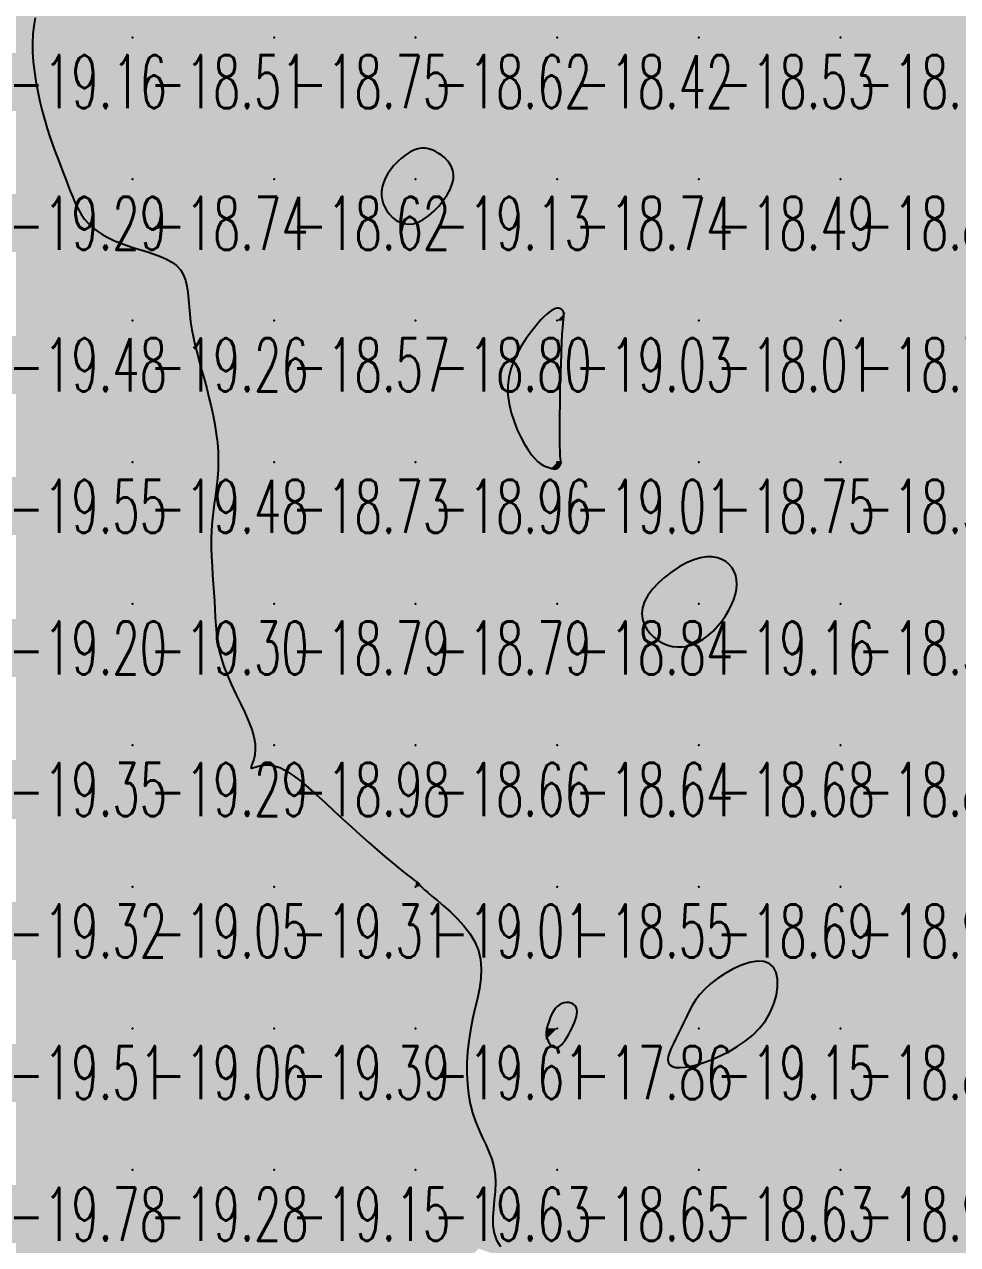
# Model space of a CAD drawing. Header units: millimetres. Extents: x 88261 to 90953, y 390274 to 392322.
# Drawn here: x 89302.6 to 89368.5, y 391152 to 391238.2 of the extents above; entities that cross this region are included whole.
import ezdxf
from ezdxf.enums import TextEntityAlignment as Align

# ---------------------------------------------------------------- set-up
doc = ezdxf.new("R2010")
doc.units = ezdxf.units.MM
doc.header["$LTSCALE"] = 25
for name, color, linetype in [('CN_03_00', 7, 'Continuous'), ('COTEAlt', 7, 'Continuous'), ('TN_COLORIAGE', 7, 'Continuous')]:
    doc.layers.add(name, color=color, linetype=linetype)
doc.styles.add('Simplex 1.0', font='Simplex.shx', dxfattribs={"width": 0.99, "height": 2.5})
doc.styles.get("Standard").update_dxf_attribs({"font": 'times.ttf'})

# ---------------------------------------------------------------- blocks, each defined once
blk = doc.blocks.new('COTE')
at = {"color": 0}
blk.add_point((0, 0), dxfattribs=at)
at = {"layer": 'COTEAlt'}
blk.add_attdef('ALT', text='', height=3.75, dxfattribs=at).set_placement((1.25, -1.25), align=Align.TOP_LEFT)

msp = doc.modelspace()

# ---------------------------------------------------------------- linework, layer by layer
at = {"layer": 'CN_03_00', "elevation": -19, "flags": 128}
msp.add_lwpolyline([(89303.37, 391238.633), (89303.282, 391238.061), (89303.219, 391237.469), (89303.189, 391236.85), (89303.199, 391236.198), (89303.245, 391235.519), (89303.325, 391234.822), (89303.433, 391234.117), (89303.564, 391233.413), (89303.714, 391232.721), (89303.878, 391232.048), (89304.052, 391231.405), (89304.232, 391230.799), (89304.416, 391230.227), (89304.602, 391229.686), (89304.789, 391229.171), (89304.975, 391228.677), (89305.159, 391228.201), (89305.339, 391227.737), (89305.515, 391227.282), (89305.685, 391226.832), (89305.853, 391226.389), (89306.026, 391225.957), (89306.209, 391225.54), (89306.407, 391225.141), (89306.624, 391224.763), (89306.868, 391224.41), (89307.142, 391224.086), (89307.451, 391223.793), (89307.793, 391223.528), (89308.165, 391223.289), (89308.563, 391223.074), (89308.984, 391222.878), (89309.425, 391222.699), (89309.883, 391222.535), (89310.353, 391222.381), (89310.832, 391222.235), (89311.311, 391222.089), (89311.78, 391221.937), (89312.23, 391221.772), (89312.649, 391221.586), (89313.029, 391221.371), (89313.359, 391221.121), (89313.63, 391220.829), (89313.836, 391220.489), (89313.984, 391220.104), (89314.087, 391219.68), (89314.158, 391219.221), (89314.208, 391218.733), (89314.25, 391218.221), (89314.296, 391217.689), (89314.358, 391217.143), (89314.445, 391216.588), (89314.556, 391216.023), (89314.687, 391215.449), (89314.834, 391214.866), (89314.992, 391214.274), (89315.157, 391213.672), (89315.325, 391213.062), (89315.492, 391212.441), (89315.653, 391211.812), (89315.805, 391211.175), (89315.943, 391210.534), (89316.065, 391209.891), (89316.166, 391209.247), (89316.243, 391208.606), (89316.292, 391207.969), (89316.309, 391207.34), (89316.292, 391206.719), (89316.248, 391206.106), (89316.184, 391205.497), (89316.108, 391204.89), (89316.027, 391204.283), (89315.95, 391203.674), (89315.885, 391203.061), (89315.838, 391202.44), (89315.817, 391201.811), (89315.818, 391201.176), (89315.836, 391200.538), (89315.868, 391199.901), (89315.908, 391199.268), (89315.952, 391198.643), (89315.995, 391198.028), (89316.033, 391197.428), (89316.062, 391196.844), (89316.09, 391196.273), (89316.125, 391195.708), (89316.175, 391195.144), (89316.249, 391194.576), (89316.356, 391193.999), (89316.504, 391193.407), (89316.701, 391192.794), (89316.952, 391192.158), (89317.244, 391191.505), (89317.558, 391190.847), (89317.876, 391190.194), (89318.18, 391189.555), (89318.453, 391188.94), (89318.676, 391188.361), (89318.832, 391187.826), (89318.908, 391187.345), (89318.918, 391186.92), (89318.88, 391186.552), (89318.812, 391186.243), (89318.734, 391185.994), (89318.664, 391185.806), (89318.621, 391185.68), (89318.623, 391185.617), (89318.687, 391185.616), (89318.811, 391185.658), (89318.993, 391185.723), (89319.229, 391185.789), (89319.517, 391185.837), (89319.853, 391185.844), (89320.233, 391185.79), (89320.654, 391185.655), (89321.114, 391185.421), (89321.608, 391185.099), (89322.132, 391184.7), (89322.683, 391184.239), (89323.257, 391183.729), (89323.85, 391183.183), (89324.459, 391182.615), (89325.079, 391182.039), (89325.707, 391181.467), (89326.331, 391180.908), (89326.942, 391180.369), (89327.529, 391179.86), (89328.081, 391179.389), (89328.587, 391178.962), (89329.037, 391178.588), (89329.419, 391178.276), (89329.728, 391178.029), (89329.968, 391177.843), (89330.148, 391177.708), (89330.277, 391177.615), (89330.365, 391177.554), (89330.421, 391177.516), (89330.454, 391177.493), (89330.472, 391177.475), (89330.485, 391177.453), (89330.505, 391177.42), (89330.542, 391177.368), (89330.609, 391177.29), (89330.717, 391177.179), (89330.878, 391177.028), (89331.102, 391176.829), (89331.402, 391176.576), (89331.782, 391176.262), (89332.224, 391175.891), (89332.7, 391175.467), (89333.185, 391174.996), (89333.653, 391174.482), (89334.078, 391173.93), (89334.434, 391173.345), (89334.694, 391172.733), (89334.84, 391172.096), (89334.885, 391171.438), (89334.848, 391170.76), (89334.748, 391170.064), (89334.606, 391169.35), (89334.44, 391168.62), (89334.272, 391167.876), (89334.12, 391167.12), (89334.001, 391166.353), (89333.919, 391165.582), (89333.875, 391164.814), (89333.87, 391164.057), (89333.906, 391163.316), (89333.983, 391162.6), (89334.102, 391161.915), (89334.264, 391161.268), (89334.468, 391160.664), (89334.701, 391160.096), (89334.949, 391159.555), (89335.195, 391159.03), (89335.425, 391158.512), (89335.625, 391157.991), (89335.778, 391157.459), (89335.87, 391156.904), (89335.892, 391156.322), (89335.862, 391155.718), (89335.805, 391155.106), (89335.744, 391154.494), (89335.704, 391153.894), (89335.709, 391153.317), (89335.783, 391152.773), (89335.951, 391152.274), (89336.23, 391151.828)], dxfattribs=at)
at = {"layer": 'CN_03_00', "flags": 128}
for points, elevation in [([(89332.918, 391227.238), (89332.929, 391227.556), (89332.881, 391227.846), (89332.783, 391228.108), (89332.643, 391228.344), (89332.471, 391228.557), (89332.276, 391228.748), (89332.067, 391228.918), (89331.85, 391229.07), (89331.628, 391229.199), (89331.399, 391229.302), (89331.163, 391229.375), (89330.917, 391229.412), (89330.663, 391229.41), (89330.398, 391229.366), (89330.123, 391229.274), (89329.837, 391229.132), (89329.546, 391228.946), (89329.258, 391228.722), (89328.979, 391228.467), (89328.716, 391228.187), (89328.477, 391227.891), (89328.269, 391227.584), (89328.099, 391227.273), (89327.973, 391226.964), (89327.889, 391226.66), (89327.848, 391226.361), (89327.847, 391226.068), (89327.886, 391225.784), (89327.962, 391225.508), (89328.075, 391225.242), (89328.222, 391224.987), (89328.403, 391224.746), (89328.614, 391224.527), (89328.855, 391224.338), (89329.123, 391224.19), (89329.416, 391224.091), (89329.731, 391224.052), (89330.067, 391224.081), (89330.421, 391224.188), (89330.789, 391224.378), (89331.162, 391224.64), (89331.528, 391224.96), (89331.875, 391225.321), (89332.191, 391225.71), (89332.464, 391226.11), (89332.684, 391226.508), (89332.838, 391226.888), (89332.918, 391227.238)], -19), ([(89340.51, 391207.203), (89340.504, 391207.256), (89340.491, 391207.342), (89340.476, 391207.481), (89340.46, 391207.694), (89340.444, 391207.999), (89340.432, 391208.417), (89340.426, 391208.969), (89340.426, 391209.664), (89340.434, 391210.476), (89340.447, 391211.366), (89340.466, 391212.297), (89340.489, 391213.232), (89340.516, 391214.134), (89340.545, 391214.965), (89340.576, 391215.688), (89340.608, 391216.275), (89340.638, 391216.735), (89340.667, 391217.085), (89340.69, 391217.344), (89340.707, 391217.529), (89340.716, 391217.659), (89340.715, 391217.752), (89340.702, 391217.825), (89340.675, 391217.894), (89340.635, 391217.958), (89340.581, 391218.015), (89340.514, 391218.061), (89340.434, 391218.094), (89340.342, 391218.111), (89340.237, 391218.108), (89340.119, 391218.083), (89339.989, 391218.032), (89339.845, 391217.952), (89339.685, 391217.841), (89339.508, 391217.694), (89339.312, 391217.509), (89339.095, 391217.281), (89338.856, 391217.009), (89338.592, 391216.688), (89338.306, 391216.317), (89338.007, 391215.899), (89337.71, 391215.437), (89337.431, 391214.936), (89337.182, 391214.4), (89336.977, 391213.834), (89336.832, 391213.241), (89336.76, 391212.626), (89336.771, 391211.994), (89336.856, 391211.356), (89337.002, 391210.725), (89337.196, 391210.112), (89337.425, 391209.531), (89337.676, 391208.993), (89337.936, 391208.511), (89338.192, 391208.097), (89338.432, 391207.76), (89338.656, 391207.494), (89338.862, 391207.289), (89339.052, 391207.136), (89339.225, 391207.027), (89339.382, 391206.95), (89339.523, 391206.897), (89339.648, 391206.858), (89339.757, 391206.826), (89339.853, 391206.8), (89339.936, 391206.78), (89340.01, 391206.767), (89340.075, 391206.761), (89340.133, 391206.764), (89340.187, 391206.777), (89340.238, 391206.799), (89340.287, 391206.831), (89340.334, 391206.871), (89340.378, 391206.917), (89340.417, 391206.967), (89340.451, 391207.019), (89340.478, 391207.071), (89340.498, 391207.119), (89340.509, 391207.163), (89340.51, 391207.203)], -19), ([(89352.721, 391197.538), (89352.834, 391197.908), (89352.904, 391198.266), (89352.931, 391198.609), (89352.915, 391198.935), (89352.854, 391199.241), (89352.748, 391199.524), (89352.598, 391199.783), (89352.403, 391200.014), (89352.164, 391200.212), (89351.882, 391200.369), (89351.56, 391200.48), (89351.198, 391200.539), (89350.798, 391200.538), (89350.361, 391200.471), (89349.889, 391200.332), (89349.386, 391200.118), (89348.867, 391199.836), (89348.35, 391199.499), (89347.852, 391199.118), (89347.392, 391198.705), (89346.986, 391198.27), (89346.653, 391197.827), (89346.411, 391197.385), (89346.272, 391196.956), (89346.23, 391196.544), (89346.274, 391196.153), (89346.391, 391195.787), (89346.572, 391195.449), (89346.804, 391195.144), (89347.077, 391194.875), (89347.378, 391194.646), (89347.698, 391194.46), (89348.034, 391194.319), (89348.381, 391194.225), (89348.737, 391194.18), (89349.1, 391194.184), (89349.467, 391194.239), (89349.834, 391194.348), (89350.2, 391194.511), (89350.561, 391194.729), (89350.913, 391194.995), (89351.25, 391195.302), (89351.569, 391195.64), (89351.865, 391196.003), (89352.132, 391196.382), (89352.367, 391196.769), (89352.565, 391197.157), (89352.721, 391197.538)], -19), ([(89355.293, 391168.36), (89355.553, 391168.966), (89355.728, 391169.575), (89355.816, 391170.163), (89355.813, 391170.706), (89355.716, 391171.182), (89355.522, 391171.565), (89355.228, 391171.831), (89354.834, 391171.965), (89354.359, 391171.975), (89353.825, 391171.879), (89353.256, 391171.694), (89352.674, 391171.436), (89352.101, 391171.122), (89351.561, 391170.769), (89351.075, 391170.394), (89350.662, 391170.012), (89350.314, 391169.625), (89350.022, 391169.235), (89349.775, 391168.844), (89349.561, 391168.452), (89349.369, 391168.06), (89349.188, 391167.671), (89349.008, 391167.284), (89348.82, 391166.902), (89348.632, 391166.53), (89348.455, 391166.173), (89348.299, 391165.837), (89348.175, 391165.526), (89348.093, 391165.247), (89348.064, 391165.004), (89348.099, 391164.804), (89348.206, 391164.65), (89348.383, 391164.543), (89348.626, 391164.483), (89348.93, 391164.469), (89349.292, 391164.499), (89349.707, 391164.575), (89350.172, 391164.694), (89350.681, 391164.856), (89351.228, 391165.062), (89351.801, 391165.311), (89352.386, 391165.605), (89352.966, 391165.945), (89353.528, 391166.331), (89354.056, 391166.765), (89354.535, 391167.248), (89354.952, 391167.78), (89355.293, 391168.36)], -19), ([(89341.378, 391167.443), (89341.469, 391167.658), (89341.545, 391167.866), (89341.602, 391168.066), (89341.638, 391168.254), (89341.647, 391168.429), (89341.628, 391168.588), (89341.576, 391168.728), (89341.489, 391168.847), (89341.373, 391168.943), (89341.233, 391169.013), (89341.076, 391169.056), (89340.907, 391169.07), (89340.734, 391169.052), (89340.562, 391168.999), (89340.398, 391168.911), (89340.247, 391168.786), (89340.11, 391168.63), (89339.986, 391168.451), (89339.876, 391168.255), (89339.78, 391168.049), (89339.697, 391167.842), (89339.627, 391167.64), (89339.57, 391167.451), (89339.525, 391167.28), (89339.494, 391167.126), (89339.476, 391166.986), (89339.47, 391166.857), (89339.477, 391166.737), (89339.496, 391166.623), (89339.528, 391166.511), (89339.573, 391166.4), (89339.63, 391166.287), (89339.699, 391166.177), (89339.778, 391166.075), (89339.867, 391165.989), (89339.965, 391165.922), (89340.07, 391165.882), (89340.182, 391165.874), (89340.299, 391165.904), (89340.422, 391165.975), (89340.547, 391166.085), (89340.674, 391166.227), (89340.801, 391166.395), (89340.926, 391166.585), (89341.048, 391166.79), (89341.165, 391167.005), (89341.276, 391167.225), (89341.378, 391167.443)], -18)]:
    msp.add_lwpolyline(points, close=True, dxfattribs=dict(at, elevation=elevation))
at = {"layer": 'TN_COLORIAGE', "color": 213}
for points in [[(89300.249, 391237.239, -19), (89304.167, 391241.158, -19), (89300.249, 391247.239, -19), (89303.746, 391247.239, -19)], [(89302.743, 391237.239, -19.163), (89304.167, 391241.158, -19.163), (89300.249, 391237.239, -19.163)], [(89300.249, 391227.239, -19), (89303.997, 391230.988, -19), (89300.249, 391237.239, -19), (89302.743, 391237.239, -19)], [(89303.997, 391230.988, -19.295), (89305.584, 391227.239, -19.295), (89300.249, 391227.239, -19.295)], [(89330.249, 391229.823, -19.134), (89327.62, 391227.239, -19.134), (89330.249, 391227.239, -19.134)], [(89332.122, 391229.112, -19.134), (89330.249, 391229.823, -19.134), (89330.249, 391227.239, -19.134)], [(89332.122, 391229.112, -19.134), (89333.664, 391227.239, -19.134), (89330.249, 391227.239, -19.134)], [(89300.249, 391217.239, -19), (89306.755, 391223.745, -19), (89300.249, 391227.239, -19), (89305.584, 391227.239, -19)], [(89327.866, 391224.856, -19.134), (89327.62, 391227.239, -19.134), (89330.249, 391227.239, -19.134)], [(89327.866, 391224.856, -19.134), (89330.249, 391223.258, -19.134), (89330.249, 391227.239, -19.134)], [(89333.664, 391227.239, -19.134), (89330.249, 391223.258, -19.134), (89330.249, 391227.239, -19.134)], [(89300.249, 391217.239, -19), (89306.755, 391223.745, -19), (89310.249, 391217.239, -19), (89310.249, 391222.295, -19)], [(89314.369, 391221.36, -19.263), (89310.249, 391222.295, -19.263), (89310.249, 391217.239, -19.263)], [(89314.056, 391217.239, -19.263), (89314.369, 391221.36, -19.263), (89310.249, 391217.239, -19.263)], [(89340.249, 391218.354, -19.032), (89338.869, 391217.239, -19.032), (89340.249, 391217.239, -19.032)], [(89340.849, 391217.84, -19.032), (89340.249, 391218.354, -19.032), (89340.249, 391217.239, -19.032)], [(89340.566, 391217.239, -19.032), (89340.849, 391217.84, -19.032), (89340.249, 391217.239, -19.032)], [(89300.249, 391207.239, -19.263), (89310.249, 391207.239, -19.263), (89310.249, 391217.239, -19.263)], [(89300.249, 391217.239, -19.263), (89300.249, 391207.239, -19.263), (89310.249, 391217.239, -19.263)], [(89310.249, 391207.239, -19), (89315.552, 391212.542, -19), (89310.249, 391217.239, -19), (89314.056, 391217.239, -19)], [(89340.249, 391217.239, -19), (89335.828, 391212.819, -19), (89340.249, 391207.239, -19), (89338.377, 391207.239, -19)], [(89338.869, 391217.239, -19.032), (89335.828, 391212.819, -19.032), (89340.249, 391217.239, -19.032)], [(89340.249, 391217.239, -19), (89340.566, 391217.239, -19), (89340.249, 391207.239, -19), (89340.343, 391207.334, -19)], [(89315.552, 391212.542, -19.484), (89316.688, 391207.239, -19.484), (89310.249, 391207.239, -19.484)], [(89300.249, 391197.239, -19.484), (89310.249, 391197.239, -19.484), (89310.249, 391207.239, -19.484)], [(89300.249, 391207.239, -19.484), (89300.249, 391197.239, -19.484), (89310.249, 391207.239, -19.484)], [(89310.249, 391207.239, -19), (89316.688, 391207.239, -19), (89310.249, 391197.239, -19), (89315.55, 391202.54, -19)], [(89339.815, 391206.806, -19.009), (89338.377, 391207.239, -19.009), (89340.249, 391207.239, -19.009)], [(89339.815, 391206.806, -19.009), (89340.249, 391206.687, -19.009), (89340.249, 391207.239, -19.009)], [(89340.343, 391207.334, -19.009), (89340.615, 391207.239, -19.009), (89340.249, 391207.239, -19.009)], [(89340.615, 391207.239, -19.009), (89340.249, 391206.687, -19.009), (89340.249, 391207.239, -19.009)], [(89315.55, 391202.54, -19.302), (89316.142, 391197.239, -19.302), (89310.249, 391197.239, -19.302)], [(89350.249, 391201.17, -19.161), (89345.257, 391197.239, -19.161), (89350.249, 391197.239, -19.161)], [(89353.082, 391200.072, -19.161), (89350.249, 391201.17, -19.161), (89350.249, 391197.239, -19.161)], [(89353.014, 391197.239, -19.161), (89353.082, 391200.072, -19.161), (89350.249, 391197.239, -19.161)], [(89300.249, 391187.239, -19.302), (89310.249, 391187.239, -19.302), (89310.249, 391197.239, -19.302)], [(89300.249, 391197.239, -19.302), (89300.249, 391187.239, -19.302), (89310.249, 391197.239, -19.302)], [(89310.249, 391197.239, -19), (89316.142, 391197.239, -19), (89310.249, 391187.239, -19), (89316.08, 391193.071, -19)], [(89347.191, 391194.181, -19.161), (89345.257, 391197.239, -19.161), (89350.249, 391197.239, -19.161)], [(89347.191, 391194.181, -19.161), (89350.249, 391193.912, -19.161), (89350.249, 391197.239, -19.161)], [(89353.014, 391197.239, -19.161), (89350.249, 391193.912, -19.161), (89350.249, 391197.239, -19.161)], [(89316.08, 391193.071, -19.294), (89319.744, 391187.239, -19.294), (89310.249, 391187.239, -19.294)], [(89300.249, 391177.239, -19.294), (89310.249, 391177.239, -19.294), (89310.249, 391187.239, -19.294)], [(89300.249, 391187.239, -19.294), (89300.249, 391177.239, -19.294), (89310.249, 391187.239, -19.294)], [(89310.249, 391187.239, -19), (89319.744, 391187.239, -19), (89310.249, 391177.239, -19), (89317.937, 391184.927, -19)], [(89320.249, 391177.239, -19), (89320.249, 391186.754, -19), (89310.249, 391177.239, -19), (89317.937, 391184.927, -19)], [(89324.995, 391181.985, -19.306), (89320.249, 391186.754, -19.306), (89320.249, 391177.239, -19.306)], [(89320.249, 391177.239, -19), (89324.995, 391181.985, -19), (89330.249, 391177.239, -19), (89330.249, 391177.538, -19)], [(89330.527, 391177.518, -19.01), (89330.249, 391177.538, -19.01), (89330.249, 391177.239, -19.01)], [(89330.473, 391177.239, -19.01), (89330.527, 391177.518, -19.01), (89330.249, 391177.239, -19.01)], [(89300.249, 391167.239, -19.052), (89310.249, 391167.239, -19.052), (89310.249, 391177.239, -19.052)], [(89300.249, 391177.239, -19.052), (89300.249, 391167.239, -19.052), (89310.249, 391177.239, -19.052)], [(89310.249, 391167.239, -19.306), (89320.249, 391167.239, -19.306), (89320.249, 391177.239, -19.306)], [(89310.249, 391177.239, -19.306), (89310.249, 391167.239, -19.306), (89320.249, 391177.239, -19.306)], [(89320.249, 391167.239, -19.01), (89330.249, 391167.239, -19.01), (89330.249, 391177.239, -19.01)], [(89320.249, 391177.239, -19.01), (89320.249, 391167.239, -19.01), (89330.249, 391177.239, -19.01)], [(89330.249, 391167.239, -19), (89335.989, 391172.979, -19), (89330.249, 391177.239, -19), (89330.473, 391177.239, -19)], [(89333.735, 391167.239, -19.612), (89335.989, 391172.979, -19.612), (89330.249, 391167.239, -19.612)], [(89355.783, 391167.239, -19.145), (89356.334, 391173.324, -19.145), (89350.249, 391167.239, -19.145)], [(89350.249, 391170.451, -19.145), (89356.334, 391173.324, -19.145), (89350.249, 391167.239, -19.145)], [(89349.123, 391167.239, -19.145), (89350.249, 391170.451, -19.145), (89350.249, 391167.239, -19.145)], [(89300.249, 391157.239, -19.059), (89310.249, 391157.239, -19.059), (89310.249, 391167.239, -19.059)], [(89300.249, 391167.239, -19.059), (89300.249, 391157.239, -19.059), (89310.249, 391167.239, -19.059)], [(89310.249, 391157.239, -19.388), (89320.249, 391157.239, -19.388), (89320.249, 391167.239, -19.388)], [(89310.249, 391167.239, -19.388), (89310.249, 391157.239, -19.388), (89320.249, 391167.239, -19.388)], [(89320.249, 391157.239, -19.612), (89330.249, 391157.239, -19.612), (89330.249, 391167.239, -19.612)], [(89320.249, 391167.239, -19.612), (89320.249, 391157.239, -19.612), (89330.249, 391167.239, -19.612)], [(89330.249, 391157.239, -19), (89333.792, 391160.782, -19), (89330.249, 391167.239, -19), (89333.735, 391167.239, -19)], [(89350.249, 391164.401, -19.145), (89347.305, 391164.296, -19.145), (89350.249, 391167.239, -19.145)], [(89349.123, 391167.239, -19.145), (89347.305, 391164.296, -19.145), (89350.249, 391167.239, -19.145)], [(89350.249, 391164.401, -19.145), (89355.783, 391167.239, -19.145), (89350.249, 391167.239, -19.145)], [(89333.792, 391160.782, -19.627), (89336.683, 391157.239, -19.627), (89330.249, 391157.239, -19.627)], [(89300.249, 391147.239, -19.281), (89310.249, 391147.239, -19.281), (89310.249, 391157.239, -19.281)], [(89300.249, 391157.239, -19.281), (89300.249, 391147.239, -19.281), (89310.249, 391157.239, -19.281)], [(89310.249, 391147.239, -19.154), (89320.249, 391147.239, -19.154), (89320.249, 391157.239, -19.154)], [(89310.249, 391157.239, -19.154), (89310.249, 391147.239, -19.154), (89320.249, 391157.239, -19.154)], [(89320.249, 391147.239, -19.627), (89330.249, 391147.239, -19.627), (89330.249, 391157.239, -19.627)], [(89320.249, 391157.239, -19.627), (89320.249, 391147.239, -19.627), (89330.249, 391157.239, -19.627)], [(89330.249, 391157.239, -19), (89336.683, 391157.239, -19), (89330.249, 391147.239, -19), (89334.694, 391151.685, -19)]]:
    msp.add_solid(points, dxfattribs=at)
at = {"layer": 'TN_COLORIAGE', "color": 203}
for points in [[(89304.167, 391241.158, -18.509), (89302.743, 391237.239, -18.509), (89310.249, 391247.239, -18.509), (89310.249, 391237.239, -18.509)], [(89316, 391247.239, -18.509), (89317.49, 391244.48, -18.509), (89310.249, 391247.239, -18.509), (89310.249, 391237.239, -18.509)], [(89320.249, 391237.239, -18.674), (89330.249, 391237.239, -18.674), (89330.249, 391247.239, -18.674)], [(89320.249, 391242.969, -18.674), (89323.9, 391247.239, -18.674), (89320.249, 391237.239, -18.674), (89330.249, 391247.239, -18.674)], [(89330.249, 391237.239, -18.43), (89340.249, 391237.239, -18.43), (89340.249, 391247.239, -18.43)], [(89330.249, 391247.239, -18.43), (89330.249, 391237.239, -18.43), (89340.249, 391247.239, -18.43)], [(89340.249, 391237.239, -18.501), (89350.249, 391237.239, -18.501), (89350.249, 391247.239, -18.501)], [(89340.249, 391247.239, -18.501), (89340.249, 391237.239, -18.501), (89350.249, 391247.239, -18.501)], [(89350.249, 391237.239, -18.482), (89360.249, 391237.239, -18.482), (89360.249, 391247.239, -18.482)], [(89350.249, 391247.239, -18.482), (89350.249, 391237.239, -18.482), (89360.249, 391247.239, -18.482)], [(89360.249, 391237.239, -18.249), (89370.249, 391237.239, -18.249), (89370.249, 391247.239, -18.249)], [(89360.249, 391247.239, -18.249), (89360.249, 391237.239, -18.249), (89370.249, 391247.239, -18.249)], [(89320.249, 391242.969, -18.509), (89317.49, 391244.48, -18.509), (89320.249, 391237.239, -18.509), (89310.249, 391237.239, -18.509)], [(89302.743, 391237.239, -18.509), (89303.997, 391230.988, -18.509), (89310.249, 391237.239, -18.509)], [(89305.584, 391227.239, -18.509), (89303.997, 391230.988, -18.509), (89310.249, 391227.239, -18.509), (89310.249, 391237.239, -18.509)], [(89310.249, 391227.239, -18.749), (89320.249, 391227.239, -18.749), (89320.249, 391237.239, -18.749)], [(89310.249, 391237.239, -18.749), (89310.249, 391227.239, -18.749), (89320.249, 391237.239, -18.749)], [(89327.62, 391227.239, -18.615), (89330.249, 391229.823, -18.615), (89320.249, 391227.239, -18.615), (89330.249, 391237.239, -18.615)], [(89320.249, 391237.239, -18.615), (89320.249, 391227.239, -18.615), (89330.249, 391237.239, -18.615)], [(89330.249, 391229.823, -18.418), (89332.122, 391229.112, -18.418), (89330.249, 391237.239, -18.418), (89340.249, 391237.239, -18.418)], [(89333.664, 391227.239, -18.418), (89332.122, 391229.112, -18.418), (89340.249, 391227.239, -18.418), (89340.249, 391237.239, -18.418)], [(89340.249, 391227.239, -18.531), (89350.249, 391227.239, -18.531), (89350.249, 391237.239, -18.531)], [(89340.249, 391237.239, -18.531), (89340.249, 391227.239, -18.531), (89350.249, 391237.239, -18.531)], [(89350.249, 391227.239, -18.676), (89360.249, 391227.239, -18.676), (89360.249, 391237.239, -18.676)], [(89350.249, 391237.239, -18.676), (89350.249, 391227.239, -18.676), (89360.249, 391237.239, -18.676)], [(89360.249, 391227.239, -18.165), (89370.249, 391227.239, -18.165), (89370.249, 391237.239, -18.165)], [(89360.249, 391237.239, -18.165), (89360.249, 391227.239, -18.165), (89370.249, 391237.239, -18.165)], [(89305.584, 391227.239, -18.742), (89306.755, 391223.745, -18.742), (89310.249, 391227.239, -18.742)], [(89310.249, 391222.295, -18.742), (89306.755, 391223.745, -18.742), (89310.249, 391227.239, -18.742)], [(89310.249, 391222.295, -18.624), (89314.369, 391221.36, -18.624), (89310.249, 391227.239, -18.624), (89320.249, 391227.239, -18.624)], [(89314.369, 391221.36, -18.571), (89314.056, 391217.239, -18.571), (89320.249, 391227.239, -18.571), (89320.249, 391217.239, -18.571)], [(89327.62, 391227.239, -18.571), (89327.866, 391224.856, -18.571), (89320.249, 391227.239, -18.571), (89320.249, 391217.239, -18.571)], [(89338.869, 391217.239, -18.742), (89340.249, 391218.354, -18.742), (89330.249, 391217.239, -18.742), (89340.249, 391227.239, -18.742)], [(89330.249, 391223.258, -18.742), (89333.664, 391227.239, -18.742), (89330.249, 391217.239, -18.742), (89340.249, 391227.239, -18.742)], [(89340.249, 391218.354, -18.492), (89340.849, 391217.84, -18.492), (89340.249, 391227.239, -18.492), (89350.249, 391227.239, -18.492)], [(89340.849, 391217.84, -18.009), (89340.566, 391217.239, -18.009), (89350.249, 391227.239, -18.009), (89350.249, 391217.239, -18.009)], [(89350.249, 391217.239, -18.843), (89360.249, 391217.239, -18.843), (89360.249, 391227.239, -18.843)], [(89350.249, 391227.239, -18.843), (89350.249, 391217.239, -18.843), (89360.249, 391227.239, -18.843)], [(89360.249, 391217.239, -18.556), (89370.249, 391217.239, -18.556), (89370.249, 391227.239, -18.556)], [(89360.249, 391227.239, -18.556), (89360.249, 391217.239, -18.556), (89370.249, 391227.239, -18.556)], [(89330.249, 391223.258, -18.571), (89327.866, 391224.856, -18.571), (89330.249, 391217.239, -18.571), (89320.249, 391217.239, -18.571)], [(89314.056, 391217.239, -18.571), (89315.552, 391212.542, -18.571), (89320.249, 391217.239, -18.571)], [(89316.688, 391207.239, -18.571), (89315.552, 391212.542, -18.571), (89320.249, 391207.239, -18.571), (89320.249, 391217.239, -18.571)], [(89320.249, 391207.239, -18.797), (89330.249, 391207.239, -18.797), (89330.249, 391217.239, -18.797)], [(89320.249, 391217.239, -18.797), (89320.249, 391207.239, -18.797), (89330.249, 391217.239, -18.797)], [(89335.828, 391212.819, -18.797), (89338.869, 391217.239, -18.797), (89330.249, 391207.239, -18.797), (89330.249, 391217.239, -18.797)], [(89340.615, 391207.239, -18.009), (89340.343, 391207.334, -18.009), (89350.249, 391207.239, -18.009), (89350.249, 391217.239, -18.009)], [(89340.343, 391207.334, -18.009), (89340.566, 391217.239, -18.009), (89350.249, 391217.239, -18.009)], [(89350.249, 391207.239, -18.76), (89360.249, 391207.239, -18.76), (89360.249, 391217.239, -18.76)], [(89350.249, 391217.239, -18.76), (89350.249, 391207.239, -18.76), (89360.249, 391217.239, -18.76)], [(89360.249, 391207.239, -18.616), (89370.249, 391207.239, -18.616), (89370.249, 391217.239, -18.616)], [(89360.249, 391217.239, -18.616), (89360.249, 391207.239, -18.616), (89370.249, 391217.239, -18.616)], [(89338.377, 391207.239, -18.959), (89335.828, 391212.819, -18.959), (89330.249, 391207.239, -18.959)], [(89316.142, 391197.239, -18.732), (89315.55, 391202.54, -18.732), (89320.249, 391197.239, -18.732), (89320.249, 391207.239, -18.732)], [(89315.55, 391202.54, -18.732), (89316.688, 391207.239, -18.732), (89320.249, 391207.239, -18.732)], [(89320.249, 391197.239, -18.959), (89330.249, 391197.239, -18.959), (89330.249, 391207.239, -18.959)], [(89320.249, 391207.239, -18.959), (89320.249, 391197.239, -18.959), (89330.249, 391207.239, -18.959)], [(89338.377, 391207.239, -18.792), (89339.815, 391206.806, -18.792), (89330.249, 391207.239, -18.792), (89330.249, 391197.239, -18.792)], [(89340.249, 391206.687, -18.792), (89339.815, 391206.806, -18.792), (89340.249, 391197.239, -18.792), (89330.249, 391197.239, -18.792)], [(89345.257, 391197.239, -18.752), (89350.249, 391201.17, -18.752), (89340.249, 391197.239, -18.752), (89350.249, 391207.239, -18.752)], [(89340.249, 391206.687, -18.752), (89340.615, 391207.239, -18.752), (89340.249, 391197.239, -18.752), (89350.249, 391207.239, -18.752)], [(89350.249, 391201.17, -18.594), (89353.082, 391200.072, -18.594), (89350.249, 391207.239, -18.594), (89360.249, 391207.239, -18.594)], [(89353.082, 391200.072, -18.58), (89353.014, 391197.239, -18.58), (89360.249, 391207.239, -18.58), (89360.249, 391197.239, -18.58)], [(89360.249, 391197.239, -18.465), (89370.249, 391197.239, -18.465), (89370.249, 391207.239, -18.465)], [(89360.249, 391207.239, -18.465), (89360.249, 391197.239, -18.465), (89370.249, 391207.239, -18.465)], [(89319.744, 391187.239, -18.79), (89316.08, 391193.071, -18.79), (89320.249, 391187.239, -18.79), (89320.249, 391197.239, -18.79)], [(89316.08, 391193.071, -18.79), (89316.142, 391197.239, -18.79), (89320.249, 391197.239, -18.79)], [(89320.249, 391187.239, -18.792), (89330.249, 391187.239, -18.792), (89330.249, 391197.239, -18.792)], [(89320.249, 391197.239, -18.792), (89320.249, 391187.239, -18.792), (89330.249, 391197.239, -18.792)], [(89330.249, 391187.239, -18.839), (89340.249, 391187.239, -18.839), (89340.249, 391197.239, -18.839)], [(89330.249, 391197.239, -18.839), (89330.249, 391187.239, -18.839), (89340.249, 391197.239, -18.839)], [(89345.257, 391197.239, -18.635), (89347.191, 391194.181, -18.635), (89340.249, 391197.239, -18.635), (89340.249, 391187.239, -18.635)], [(89350.249, 391187.239, -18.58), (89360.249, 391187.239, -18.58), (89360.249, 391197.239, -18.58)], [(89350.249, 391193.912, -18.58), (89353.014, 391197.239, -18.58), (89350.249, 391187.239, -18.58), (89360.249, 391197.239, -18.58)], [(89360.249, 391187.239, -18.028), (89370.249, 391187.239, -18.028), (89370.249, 391197.239, -18.028)], [(89360.249, 391197.239, -18.028), (89360.249, 391187.239, -18.028), (89370.249, 391197.239, -18.028)], [(89350.249, 391193.912, -18.635), (89347.191, 391194.181, -18.635), (89350.249, 391187.239, -18.635), (89340.249, 391187.239, -18.635)], [(89317.937, 391184.927, -18.984), (89320.249, 391186.754, -18.984), (89320.249, 391187.239, -18.984)], [(89317.937, 391184.927, -18.984), (89319.744, 391187.239, -18.984), (89320.249, 391187.239, -18.984)], [(89320.249, 391186.754, -18.661), (89324.995, 391181.985, -18.661), (89320.249, 391187.239, -18.661), (89330.249, 391187.239, -18.661)], [(89330.249, 391177.538, -18.661), (89324.995, 391181.985, -18.661), (89330.249, 391187.239, -18.661)], [(89330.249, 391177.538, -18.635), (89330.527, 391177.518, -18.635), (89330.249, 391187.239, -18.635), (89340.249, 391187.239, -18.635)], [(89330.527, 391177.518, -18.546), (89330.473, 391177.239, -18.546), (89340.249, 391187.239, -18.546), (89340.249, 391177.239, -18.546)], [(89340.249, 391177.239, -18.678), (89350.249, 391177.239, -18.678), (89350.249, 391187.239, -18.678)], [(89340.249, 391187.239, -18.678), (89340.249, 391177.239, -18.678), (89350.249, 391187.239, -18.678)], [(89350.249, 391177.239, -18.811), (89360.249, 391177.239, -18.811), (89360.249, 391187.239, -18.811)], [(89350.249, 391187.239, -18.811), (89350.249, 391177.239, -18.811), (89360.249, 391187.239, -18.811)], [(89360.249, 391177.239, -18.117), (89370.249, 391177.239, -18.117), (89370.249, 391187.239, -18.117)], [(89360.249, 391187.239, -18.117), (89360.249, 391177.239, -18.117), (89370.249, 391187.239, -18.117)], [(89330.473, 391177.239, -18.546), (89335.989, 391172.979, -18.546), (89340.249, 391177.239, -18.546)], [(89335.989, 391172.979, -18), (89333.735, 391167.239, -18), (89340.249, 391177.239, -18), (89339.432, 391167.239, -18)], [(89339.432, 391167.239, -18.546), (89340.249, 391169.319, -18.546), (89340.249, 391177.239, -18.546)], [(89350.249, 391177.239, -18), (89341.961, 391168.952, -18), (89340.249, 391177.239, -18), (89340.249, 391169.319, -18)], [(89350.249, 391170.451, -18), (89349.123, 391167.239, -18), (89350.249, 391177.239, -18), (89341.361, 391167.239, -18)], [(89341.361, 391167.239, -18.693), (89341.961, 391168.952, -18.693), (89350.249, 391177.239, -18.693)], [(89356.334, 391173.324, -18.693), (89350.249, 391170.451, -18.693), (89360.249, 391177.239, -18.693), (89350.249, 391177.239, -18.693)], [(89356.334, 391173.324, -18.883), (89355.783, 391167.239, -18.883), (89360.249, 391177.239, -18.883), (89360.249, 391167.239, -18.883)], [(89360.249, 391167.239, -18.081), (89370.249, 391167.239, -18.081), (89370.249, 391177.239, -18.081)], [(89360.249, 391177.239, -18.081), (89360.249, 391167.239, -18.081), (89370.249, 391177.239, -18.081)], [(89333.735, 391167.239, -18), (89333.792, 391160.782, -18), (89339.432, 391167.239, -18), (89339.439, 391166.43, -18)], [(89347.305, 391164.296, -18), (89349.123, 391167.239, -18), (89340.249, 391157.239, -18), (89341.361, 391167.239, -18)], [(89341.361, 391167.239, -18.652), (89340.249, 391165.438, -18.652), (89340.249, 391157.239, -18.652)], [(89350.249, 391157.239, -18.883), (89360.249, 391157.239, -18.883), (89360.249, 391167.239, -18.883)], [(89355.783, 391167.239, -18.634), (89350.249, 391164.401, -18.634), (89360.249, 391167.239, -18.634), (89350.249, 391157.239, -18.634)], [(89360.249, 391157.239, -18.312), (89370.249, 391157.239, -18.312), (89370.249, 391167.239, -18.312)], [(89360.249, 391167.239, -18.312), (89360.249, 391157.239, -18.312), (89370.249, 391167.239, -18.312)], [(89336.683, 391157.239, -18), (89333.792, 391160.782, -18), (89340.249, 391157.239, -18), (89339.439, 391166.43, -18)], [(89339.439, 391166.43, -18.652), (89340.249, 391165.438, -18.652), (89340.249, 391157.239, -18.652)], [(89347.305, 391164.296, -18.634), (89350.249, 391164.401, -18.634), (89340.249, 391157.239, -18.634), (89350.249, 391157.239, -18.634)], [(89340.249, 391149.666, -18.652), (89334.694, 391151.685, -18.652), (89340.249, 391157.239, -18.652)], [(89334.694, 391151.685, -18.652), (89336.683, 391157.239, -18.652), (89340.249, 391157.239, -18.652)], [(89340.249, 391149.666, -18.634), (89342.582, 391149.573, -18.634), (89340.249, 391157.239, -18.634), (89350.249, 391157.239, -18.634)], [(89342.582, 391149.573, -18.454), (89341.943, 391147.239, -18.454), (89350.249, 391157.239, -18.454), (89350.249, 391147.239, -18.454)], [(89350.249, 391147.239, -18.962), (89360.249, 391147.239, -18.962), (89360.249, 391157.239, -18.962)], [(89350.249, 391157.239, -18.962), (89350.249, 391147.239, -18.962), (89360.249, 391157.239, -18.962)], [(89360.249, 391147.239, -18.242), (89370.249, 391147.239, -18.242), (89370.249, 391157.239, -18.242)], [(89360.249, 391157.239, -18.242), (89360.249, 391147.239, -18.242), (89370.249, 391157.239, -18.242)]]:
    msp.add_solid(points, dxfattribs=at)
at = {"layer": 'TN_COLORIAGE', "color": 193}
for points in [[(89340.249, 391169.319, -17.857), (89339.432, 391167.239, -17.857), (89340.249, 391167.239, -17.857)], [(89340.249, 391169.319, -17.857), (89341.961, 391168.952, -17.857), (89340.249, 391167.239, -17.857)], [(89341.961, 391168.952, -17.857), (89341.361, 391167.239, -17.857), (89340.249, 391167.239, -17.857)], [(89339.432, 391167.239, -17.857), (89339.439, 391166.43, -17.857), (89340.249, 391167.239, -17.857)], [(89340.249, 391165.438, -17.857), (89339.439, 391166.43, -17.857), (89340.249, 391167.239, -17.857)], [(89340.249, 391165.438, -17.857), (89341.361, 391167.239, -17.857), (89340.249, 391167.239, -17.857)]]:
    msp.add_solid(points, dxfattribs=at)

# ---------------------------------------------------------------- block references
at = {"layer": 'COTEAlt'}
ref = msp.add_blockref('COTE', (89300.249, 391237.239), dxfattribs=at)
ref.add_attrib('ALT', '-19.16', dxfattribs={"height": 3.75, "style": 'Simplex 1.0', "width": 0.6}).set_placement((89301.499, 391235.989), align=Align.TOP_LEFT)
ref = msp.add_blockref('COTE', (89310.249, 391237.239), dxfattribs=at)
ref.add_attrib('ALT', '-18.51', dxfattribs={"height": 3.75, "style": 'Simplex 1.0', "width": 0.6}).set_placement((89311.499, 391235.989), align=Align.TOP_LEFT)
ref = msp.add_blockref('COTE', (89320.249, 391237.239), dxfattribs=at)
ref.add_attrib('ALT', '-18.75', dxfattribs={"height": 3.75, "style": 'Simplex 1.0', "width": 0.6}).set_placement((89321.499, 391235.989), align=Align.TOP_LEFT)
ref = msp.add_blockref('COTE', (89330.249, 391237.239), dxfattribs=at)
ref.add_attrib('ALT', '-18.62', dxfattribs={"height": 3.75, "style": 'Simplex 1.0', "width": 0.6}).set_placement((89331.499, 391235.989), align=Align.TOP_LEFT)
ref = msp.add_blockref('COTE', (89340.249, 391237.239), dxfattribs=at)
ref.add_attrib('ALT', '-18.42', dxfattribs={"height": 3.75, "style": 'Simplex 1.0', "width": 0.6}).set_placement((89341.499, 391235.989), align=Align.TOP_LEFT)
ref = msp.add_blockref('COTE', (89350.249, 391237.239), dxfattribs=at)
ref.add_attrib('ALT', '-18.53', dxfattribs={"height": 3.75, "style": 'Simplex 1.0', "width": 0.6}).set_placement((89351.499, 391235.989), align=Align.TOP_LEFT)
ref = msp.add_blockref('COTE', (89360.249, 391237.239), dxfattribs=at)
ref.add_attrib('ALT', '-18.68', dxfattribs={"height": 3.75, "style": 'Simplex 1.0', "width": 0.6}).set_placement((89361.499, 391235.989), align=Align.TOP_LEFT)
ref = msp.add_blockref('COTE', (89300.249, 391227.239), dxfattribs=at)
ref.add_attrib('ALT', '-19.29', dxfattribs={"height": 3.75, "style": 'Simplex 1.0', "width": 0.6}).set_placement((89301.499, 391225.989), align=Align.TOP_LEFT)
ref = msp.add_blockref('COTE', (89310.249, 391227.239), dxfattribs=at)
ref.add_attrib('ALT', '-18.74', dxfattribs={"height": 3.75, "style": 'Simplex 1.0', "width": 0.6}).set_placement((89311.499, 391225.989), align=Align.TOP_LEFT)
ref = msp.add_blockref('COTE', (89320.249, 391227.239), dxfattribs=at)
ref.add_attrib('ALT', '-18.62', dxfattribs={"height": 3.75, "style": 'Simplex 1.0', "width": 0.6}).set_placement((89321.499, 391225.989), align=Align.TOP_LEFT)
ref = msp.add_blockref('COTE', (89330.249, 391227.239), dxfattribs=at)
ref.add_attrib('ALT', '-19.13', dxfattribs={"height": 3.75, "style": 'Simplex 1.0', "width": 0.6}).set_placement((89331.499, 391225.989), align=Align.TOP_LEFT)
ref = msp.add_blockref('COTE', (89340.249, 391227.239), dxfattribs=at)
ref.add_attrib('ALT', '-18.74', dxfattribs={"height": 3.75, "style": 'Simplex 1.0', "width": 0.6}).set_placement((89341.499, 391225.989), align=Align.TOP_LEFT)
ref = msp.add_blockref('COTE', (89350.249, 391227.239), dxfattribs=at)
ref.add_attrib('ALT', '-18.49', dxfattribs={"height": 3.75, "style": 'Simplex 1.0', "width": 0.6}).set_placement((89351.499, 391225.989), align=Align.TOP_LEFT)
ref = msp.add_blockref('COTE', (89360.249, 391227.239), dxfattribs=at)
ref.add_attrib('ALT', '-18.84', dxfattribs={"height": 3.75, "style": 'Simplex 1.0', "width": 0.6}).set_placement((89361.499, 391225.989), align=Align.TOP_LEFT)
ref = msp.add_blockref('COTE', (89300.249, 391217.239), dxfattribs=at)
ref.add_attrib('ALT', '-19.48', dxfattribs={"height": 3.75, "style": 'Simplex 1.0', "width": 0.6}).set_placement((89301.499, 391215.989), align=Align.TOP_LEFT)
ref = msp.add_blockref('COTE', (89310.249, 391217.239), dxfattribs=at)
ref.add_attrib('ALT', '-19.26', dxfattribs={"height": 3.75, "style": 'Simplex 1.0', "width": 0.6}).set_placement((89311.499, 391215.989), align=Align.TOP_LEFT)
ref = msp.add_blockref('COTE', (89320.249, 391217.239), dxfattribs=at)
ref.add_attrib('ALT', '-18.57', dxfattribs={"height": 3.75, "style": 'Simplex 1.0', "width": 0.6}).set_placement((89321.499, 391215.989), align=Align.TOP_LEFT)
ref = msp.add_blockref('COTE', (89330.249, 391217.239), dxfattribs=at)
ref.add_attrib('ALT', '-18.80', dxfattribs={"height": 3.75, "style": 'Simplex 1.0', "width": 0.6}).set_placement((89331.499, 391215.989), align=Align.TOP_LEFT)
ref = msp.add_blockref('COTE', (89340.249, 391217.239), dxfattribs=at)
ref.add_attrib('ALT', '-19.03', dxfattribs={"height": 3.75, "style": 'Simplex 1.0', "width": 0.6}).set_placement((89341.499, 391215.989), align=Align.TOP_LEFT)
ref = msp.add_blockref('COTE', (89350.249, 391217.239), dxfattribs=at)
ref.add_attrib('ALT', '-18.01', dxfattribs={"height": 3.75, "style": 'Simplex 1.0', "width": 0.6}).set_placement((89351.499, 391215.989), align=Align.TOP_LEFT)
ref = msp.add_blockref('COTE', (89360.249, 391217.239), dxfattribs=at)
ref.add_attrib('ALT', '-18.76', dxfattribs={"height": 3.75, "style": 'Simplex 1.0', "width": 0.6}).set_placement((89361.499, 391215.989), align=Align.TOP_LEFT)
ref = msp.add_blockref('COTE', (89300.249, 391207.239), dxfattribs=at)
ref.add_attrib('ALT', '-19.55', dxfattribs={"height": 3.75, "style": 'Simplex 1.0', "width": 0.6}).set_placement((89301.499, 391205.989), align=Align.TOP_LEFT)
ref = msp.add_blockref('COTE', (89310.249, 391207.239), dxfattribs=at)
ref.add_attrib('ALT', '-19.48', dxfattribs={"height": 3.75, "style": 'Simplex 1.0', "width": 0.6}).set_placement((89311.499, 391205.989), align=Align.TOP_LEFT)
ref = msp.add_blockref('COTE', (89320.249, 391207.239), dxfattribs=at)
ref.add_attrib('ALT', '-18.73', dxfattribs={"height": 3.75, "style": 'Simplex 1.0', "width": 0.6}).set_placement((89321.499, 391205.989), align=Align.TOP_LEFT)
ref = msp.add_blockref('COTE', (89330.249, 391207.239), dxfattribs=at)
ref.add_attrib('ALT', '-18.96', dxfattribs={"height": 3.75, "style": 'Simplex 1.0', "width": 0.6}).set_placement((89331.499, 391205.989), align=Align.TOP_LEFT)
ref = msp.add_blockref('COTE', (89340.249, 391207.239), dxfattribs=at)
ref.add_attrib('ALT', '-19.01', dxfattribs={"height": 3.75, "style": 'Simplex 1.0', "width": 0.6}).set_placement((89341.499, 391205.989), align=Align.TOP_LEFT)
ref = msp.add_blockref('COTE', (89350.249, 391207.239), dxfattribs=at)
ref.add_attrib('ALT', '-18.75', dxfattribs={"height": 3.75, "style": 'Simplex 1.0', "width": 0.6}).set_placement((89351.499, 391205.989), align=Align.TOP_LEFT)
ref = msp.add_blockref('COTE', (89360.249, 391207.239), dxfattribs=at)
ref.add_attrib('ALT', '-18.59', dxfattribs={"height": 3.75, "style": 'Simplex 1.0', "width": 0.6}).set_placement((89361.499, 391205.989), align=Align.TOP_LEFT)
ref = msp.add_blockref('COTE', (89300.249, 391197.239), dxfattribs=at)
ref.add_attrib('ALT', '-19.20', dxfattribs={"height": 3.75, "style": 'Simplex 1.0', "width": 0.6}).set_placement((89301.499, 391195.989), align=Align.TOP_LEFT)
ref = msp.add_blockref('COTE', (89310.249, 391197.239), dxfattribs=at)
ref.add_attrib('ALT', '-19.30', dxfattribs={"height": 3.75, "style": 'Simplex 1.0', "width": 0.6}).set_placement((89311.499, 391195.989), align=Align.TOP_LEFT)
ref = msp.add_blockref('COTE', (89320.249, 391197.239), dxfattribs=at)
ref.add_attrib('ALT', '-18.79', dxfattribs={"height": 3.75, "style": 'Simplex 1.0', "width": 0.6}).set_placement((89321.499, 391195.989), align=Align.TOP_LEFT)
ref = msp.add_blockref('COTE', (89330.249, 391197.239), dxfattribs=at)
ref.add_attrib('ALT', '-18.79', dxfattribs={"height": 3.75, "style": 'Simplex 1.0', "width": 0.6}).set_placement((89331.499, 391195.989), align=Align.TOP_LEFT)
ref = msp.add_blockref('COTE', (89340.249, 391197.239), dxfattribs=at)
ref.add_attrib('ALT', '-18.84', dxfattribs={"height": 3.75, "style": 'Simplex 1.0', "width": 0.6}).set_placement((89341.499, 391195.989), align=Align.TOP_LEFT)
ref = msp.add_blockref('COTE', (89350.249, 391197.239), dxfattribs=at)
ref.add_attrib('ALT', '-19.16', dxfattribs={"height": 3.75, "style": 'Simplex 1.0', "width": 0.6}).set_placement((89351.499, 391195.989), align=Align.TOP_LEFT)
ref = msp.add_blockref('COTE', (89360.249, 391197.239), dxfattribs=at)
ref.add_attrib('ALT', '-18.58', dxfattribs={"height": 3.75, "style": 'Simplex 1.0', "width": 0.6}).set_placement((89361.499, 391195.989), align=Align.TOP_LEFT)
ref = msp.add_blockref('COTE', (89300.249, 391187.239), dxfattribs=at)
ref.add_attrib('ALT', '-19.35', dxfattribs={"height": 3.75, "style": 'Simplex 1.0', "width": 0.6}).set_placement((89301.499, 391185.989), align=Align.TOP_LEFT)
ref = msp.add_blockref('COTE', (89310.249, 391187.239), dxfattribs=at)
ref.add_attrib('ALT', '-19.29', dxfattribs={"height": 3.75, "style": 'Simplex 1.0', "width": 0.6}).set_placement((89311.499, 391185.989), align=Align.TOP_LEFT)
ref = msp.add_blockref('COTE', (89320.249, 391187.239), dxfattribs=at)
ref.add_attrib('ALT', '-18.98', dxfattribs={"height": 3.75, "style": 'Simplex 1.0', "width": 0.6}).set_placement((89321.499, 391185.989), align=Align.TOP_LEFT)
ref = msp.add_blockref('COTE', (89330.249, 391187.239), dxfattribs=at)
ref.add_attrib('ALT', '-18.66', dxfattribs={"height": 3.75, "style": 'Simplex 1.0', "width": 0.6}).set_placement((89331.499, 391185.989), align=Align.TOP_LEFT)
ref = msp.add_blockref('COTE', (89340.249, 391187.239), dxfattribs=at)
ref.add_attrib('ALT', '-18.64', dxfattribs={"height": 3.75, "style": 'Simplex 1.0', "width": 0.6}).set_placement((89341.499, 391185.989), align=Align.TOP_LEFT)
ref = msp.add_blockref('COTE', (89350.249, 391187.239), dxfattribs=at)
ref.add_attrib('ALT', '-18.68', dxfattribs={"height": 3.75, "style": 'Simplex 1.0', "width": 0.6}).set_placement((89351.499, 391185.989), align=Align.TOP_LEFT)
ref = msp.add_blockref('COTE', (89360.249, 391187.239), dxfattribs=at)
ref.add_attrib('ALT', '-18.81', dxfattribs={"height": 3.75, "style": 'Simplex 1.0', "width": 0.6}).set_placement((89361.499, 391185.989), align=Align.TOP_LEFT)
ref = msp.add_blockref('COTE', (89300.249, 391177.239), dxfattribs=at)
ref.add_attrib('ALT', '-19.32', dxfattribs={"height": 3.75, "style": 'Simplex 1.0', "width": 0.6}).set_placement((89301.499, 391175.989), align=Align.TOP_LEFT)
ref = msp.add_blockref('COTE', (89310.249, 391177.239), dxfattribs=at)
ref.add_attrib('ALT', '-19.05', dxfattribs={"height": 3.75, "style": 'Simplex 1.0', "width": 0.6}).set_placement((89311.499, 391175.989), align=Align.TOP_LEFT)
ref = msp.add_blockref('COTE', (89320.249, 391177.239), dxfattribs=at)
ref.add_attrib('ALT', '-19.31', dxfattribs={"height": 3.75, "style": 'Simplex 1.0', "width": 0.6}).set_placement((89321.499, 391175.989), align=Align.TOP_LEFT)
ref = msp.add_blockref('COTE', (89330.249, 391177.239), dxfattribs=at)
ref.add_attrib('ALT', '-19.01', dxfattribs={"height": 3.75, "style": 'Simplex 1.0', "width": 0.6}).set_placement((89331.499, 391175.989), align=Align.TOP_LEFT)
ref = msp.add_blockref('COTE', (89340.249, 391177.239), dxfattribs=at)
ref.add_attrib('ALT', '-18.55', dxfattribs={"height": 3.75, "style": 'Simplex 1.0', "width": 0.6}).set_placement((89341.499, 391175.989), align=Align.TOP_LEFT)
ref = msp.add_blockref('COTE', (89350.249, 391177.239), dxfattribs=at)
ref.add_attrib('ALT', '-18.69', dxfattribs={"height": 3.75, "style": 'Simplex 1.0', "width": 0.6}).set_placement((89351.499, 391175.989), align=Align.TOP_LEFT)
ref = msp.add_blockref('COTE', (89360.249, 391177.239), dxfattribs=at)
ref.add_attrib('ALT', '-18.91', dxfattribs={"height": 3.75, "style": 'Simplex 1.0', "width": 0.6}).set_placement((89361.499, 391175.989), align=Align.TOP_LEFT)
ref = msp.add_blockref('COTE', (89300.249, 391167.239), dxfattribs=at)
ref.add_attrib('ALT', '-19.51', dxfattribs={"height": 3.75, "style": 'Simplex 1.0', "width": 0.6}).set_placement((89301.499, 391165.989), align=Align.TOP_LEFT)
ref = msp.add_blockref('COTE', (89310.249, 391167.239), dxfattribs=at)
ref.add_attrib('ALT', '-19.06', dxfattribs={"height": 3.75, "style": 'Simplex 1.0', "width": 0.6}).set_placement((89311.499, 391165.989), align=Align.TOP_LEFT)
ref = msp.add_blockref('COTE', (89320.249, 391167.239), dxfattribs=at)
ref.add_attrib('ALT', '-19.39', dxfattribs={"height": 3.75, "style": 'Simplex 1.0', "width": 0.6}).set_placement((89321.499, 391165.989), align=Align.TOP_LEFT)
ref = msp.add_blockref('COTE', (89330.249, 391167.239), dxfattribs=at)
ref.add_attrib('ALT', '-19.61', dxfattribs={"height": 3.75, "style": 'Simplex 1.0', "width": 0.6}).set_placement((89331.499, 391165.989), align=Align.TOP_LEFT)
ref = msp.add_blockref('COTE', (89340.249, 391167.239), dxfattribs=at)
ref.add_attrib('ALT', '-17.86', dxfattribs={"height": 3.75, "style": 'Simplex 1.0', "width": 0.6}).set_placement((89341.499, 391165.989), align=Align.TOP_LEFT)
ref = msp.add_blockref('COTE', (89350.249, 391167.239), dxfattribs=at)
ref.add_attrib('ALT', '-19.15', dxfattribs={"height": 3.75, "style": 'Simplex 1.0', "width": 0.6}).set_placement((89351.499, 391165.989), align=Align.TOP_LEFT)
ref = msp.add_blockref('COTE', (89360.249, 391167.239), dxfattribs=at)
ref.add_attrib('ALT', '-18.88', dxfattribs={"height": 3.75, "style": 'Simplex 1.0', "width": 0.6}).set_placement((89361.499, 391165.989), align=Align.TOP_LEFT)
ref = msp.add_blockref('COTE', (89300.249, 391157.239), dxfattribs=at)
ref.add_attrib('ALT', '-19.78', dxfattribs={"height": 3.75, "style": 'Simplex 1.0', "width": 0.6}).set_placement((89301.499, 391155.989), align=Align.TOP_LEFT)
ref = msp.add_blockref('COTE', (89310.249, 391157.239), dxfattribs=at)
ref.add_attrib('ALT', '-19.28', dxfattribs={"height": 3.75, "style": 'Simplex 1.0', "width": 0.6}).set_placement((89311.499, 391155.989), align=Align.TOP_LEFT)
ref = msp.add_blockref('COTE', (89320.249, 391157.239), dxfattribs=at)
ref.add_attrib('ALT', '-19.15', dxfattribs={"height": 3.75, "style": 'Simplex 1.0', "width": 0.6}).set_placement((89321.499, 391155.989), align=Align.TOP_LEFT)
ref = msp.add_blockref('COTE', (89330.249, 391157.239), dxfattribs=at)
ref.add_attrib('ALT', '-19.63', dxfattribs={"height": 3.75, "style": 'Simplex 1.0', "width": 0.6}).set_placement((89331.499, 391155.989), align=Align.TOP_LEFT)
ref = msp.add_blockref('COTE', (89340.249, 391157.239), dxfattribs=at)
ref.add_attrib('ALT', '-18.65', dxfattribs={"height": 3.75, "style": 'Simplex 1.0', "width": 0.6}).set_placement((89341.499, 391155.989), align=Align.TOP_LEFT)
ref = msp.add_blockref('COTE', (89350.249, 391157.239), dxfattribs=at)
ref.add_attrib('ALT', '-18.63', dxfattribs={"height": 3.75, "style": 'Simplex 1.0', "width": 0.6}).set_placement((89351.499, 391155.989), align=Align.TOP_LEFT)
ref = msp.add_blockref('COTE', (89360.249, 391157.239), dxfattribs=at)
ref.add_attrib('ALT', '-18.96', dxfattribs={"height": 3.75, "style": 'Simplex 1.0', "width": 0.6}).set_placement((89361.499, 391155.989), align=Align.TOP_LEFT)

doc.saveas('drawing.dxf')
